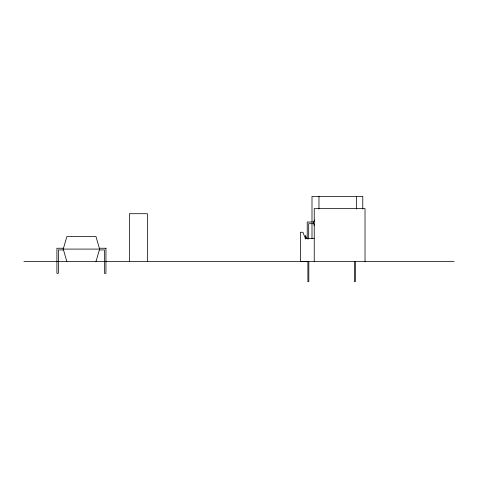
<?xml version="1.0" encoding="UTF-8"?>
<svg xmlns="http://www.w3.org/2000/svg" width="478" height="478" viewBox="0 0 478 478"><rect width="100%" height="100%" fill="white"/><g stroke="black" fill="none" stroke-linecap="round" stroke-linejoin="round"><path stroke-width="0.72" d="M66.872 261.609L63.233 249.086L66.872 236.562L95.976 236.562L99.615 249.086L95.976 261.609M314.369 220.071L313.556 222.856L314.369 225.64M314.136 238.498L305.388 238.498L302.897 232.248L300.393 232.254L300.393 261.609L307.886 261.609L307.886 281.596L308.824 281.596L308.824 261.609M63.233 249.086L99.615 249.086M23.9 261.609L454.1 261.609M306.894 238.642L305.388 235.379L305.388 238.982M365.019 261.609L365.019 208.587L314.243 208.587L314.243 261.609M362.772 209.006L362.772 196.404L311.997 196.404L311.997 222.342M356.504 196.404L356.504 209.006M355.351 261.609L355.351 281.596L354.413 281.596L354.413 261.609M318.975 196.404L318.975 209.006M311.997 223.824L311.997 238.642M308.68 239.06L308.68 223.692L313.556 223.692L313.556 222.019L307.229 222.019L307.229 238.994M147.403 261.609L147.403 213.708L129.413 213.708L129.413 261.609M63.233 248.249L56.906 248.249L56.906 273.338L58.358 273.338L58.358 249.922L63.233 249.922L63.233 248.249M105.949 248.249L99.615 248.249L99.615 249.922L104.491 249.922L104.491 273.338L105.949 273.338L105.949 248.249"/></g></svg>
